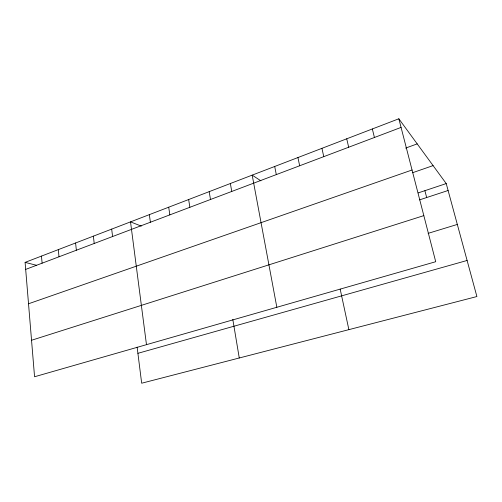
<?xml version="1.0" encoding="UTF-8"?>
<svg xmlns="http://www.w3.org/2000/svg" width="502" height="502" viewBox="0 0 502 502"><rect width="100%" height="100%" fill="white"/><g stroke="black" fill="none" stroke-linecap="round" stroke-linejoin="round"><path stroke-width="0.75" d="M398.839 118.779L435.717 261.718L34.563 376.757L25.1 262.383L398.839 118.779L446.228 183.575L476.9 296.544L141.671 383.221L137.128 347.158M25.677 269.398L401.067 127.414M405.647 148.09L417.2 143.879M28.526 303.773L412.054 170.002M412.487 172.757L433.088 165.61M418.21 192.906L446.228 183.575M419.484 199.896L448.104 190.496M31.544 340.262L423.826 215.628M428.112 233.361L457.316 224.432M137.906 353.32L467.105 260.469M25.1 262.383L36.627 265.313M141.282 226.107L130.52 221.878L146.477 344.661M260.889 180.833L252.186 175.129L276.84 307.274M424.887 190.685L426.681 197.531M372.34 128.958L374.429 137.492M346.719 138.803L348.677 147.23M321.933 148.328L323.765 156.655M340.174 289.096L348.877 329.645M297.937 157.546L299.656 165.773M274.701 166.476L276.307 174.602M230.362 183.512L231.761 191.45M232.809 319.404L239.266 357.989M209.19 191.651L210.495 199.495M188.652 199.545L189.863 207.295M168.71 207.207L169.839 214.875M149.339 214.649L150.393 222.229M111.682 229.113L112.586 236.524M93.385 236.147L94.213 243.476M75.595 242.981L76.354 250.228M58.301 249.626L58.998 256.792M41.471 256.095L42.112 263.18"/></g></svg>
